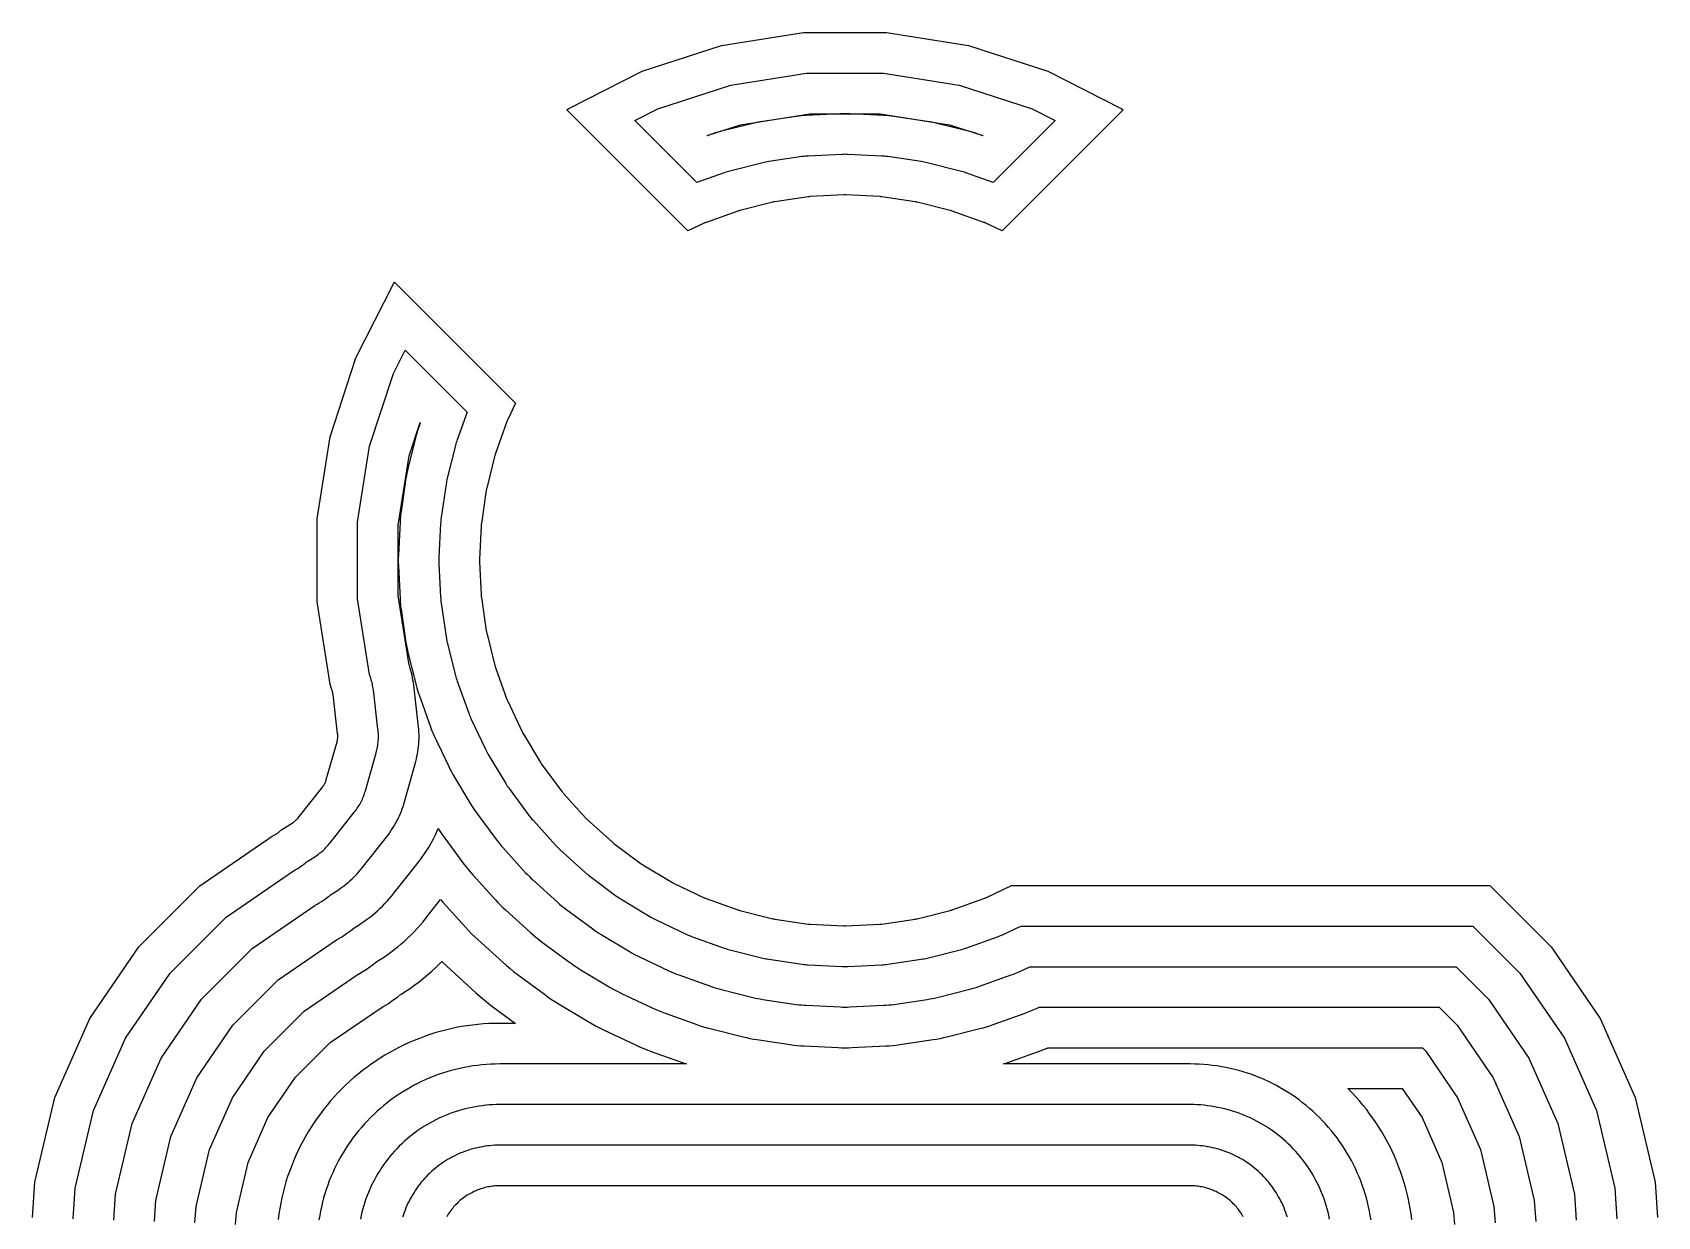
# Model space of a CAD drawing. Header units: metres. Extents: x 4.9 to 17.8, y 3.1 to 11.9.
# Drawn here: x 4.931 to 8.932, y 8.943 to 11.859 of the extents above; entities that cross this region are included whole.
import ezdxf

# ---------------------------------------------------------------- set-up
doc = ezdxf.new("R2010")
doc.units = ezdxf.units.M

msp = doc.modelspace()

# ---------------------------------------------------------------- linework, layer by layer
for points in [[(6.544, 11.3703), (6.2461, 11.6682), (6.2497, 11.6708), (6.432, 11.7637), (6.6266, 11.827), (6.8287, 11.859), (7.0334, 11.859), (7.2355, 11.827), (7.4301, 11.7637), (7.6124, 11.6708), (7.616, 11.6682), (7.3182, 11.3703), (7.2777, 11.3895), (7.2766, 11.39), (7.2755, 11.3905), (7.2743, 11.3909), (7.2732, 11.3913), (7.1946, 11.4194), (7.1935, 11.4198), (7.1923, 11.4202), (7.1911, 11.4205), (7.19, 11.4209), (7.109, 11.4411), (7.1078, 11.4414), (7.1066, 11.4417), (7.1054, 11.4419), (7.1042, 11.4421), (7.0217, 11.4543), (7.0205, 11.4545), (7.0193, 11.4546), (7.0181, 11.4547), (7.0168, 11.4548), (6.9335, 11.4589), (6.9323, 11.4589), (6.9311, 11.459), (6.9298, 11.4589), (6.9286, 11.4589), (6.8453, 11.4548), (6.8441, 11.4547), (6.8428, 11.4546), (6.8416, 11.4545), (6.8404, 11.4543), (6.7579, 11.4421), (6.7567, 11.4419), (6.7555, 11.4417), (6.7543, 11.4414), (6.7531, 11.4411), (6.6722, 11.4209), (6.671, 11.4205), (6.6698, 11.4202), (6.6686, 11.4198), (6.6675, 11.4194), (6.5889, 11.3913), (6.5878, 11.3909), (6.5866, 11.3905), (6.5855, 11.39), (6.5844, 11.3895), (6.544, 11.3703)], [(6.4136, 11.6421), (6.4704, 11.671), (6.6501, 11.7294), (6.8366, 11.759), (7.0255, 11.759), (7.2121, 11.7294), (7.3917, 11.671), (7.4485, 11.6421), (7.2959, 11.4894), (7.2283, 11.5136), (7.2249, 11.5148), (7.2213, 11.5159), (7.2178, 11.5169), (7.2143, 11.5179), (7.1333, 11.5381), (7.1298, 11.539), (7.1262, 11.5397), (7.1225, 11.5404), (7.1189, 11.541), (7.0364, 11.5532), (7.0327, 11.5537), (7.0291, 11.5541), (7.0254, 11.5545), (7.0217, 11.5547), (6.9384, 11.5588), (6.9347, 11.5589), (6.9311, 11.559), (6.9274, 11.5589), (6.9237, 11.5588), (6.8404, 11.5547), (6.8367, 11.5545), (6.833, 11.5541), (6.8294, 11.5537), (6.8257, 11.5532), (6.7432, 11.541), (6.7396, 11.5404), (6.736, 11.5397), (6.7324, 11.539), (6.7288, 11.5381), (6.6479, 11.5179), (6.6443, 11.5169), (6.6408, 11.5159), (6.6373, 11.5148), (6.6338, 11.5136), (6.5663, 11.4894), (6.4136, 11.6421)], [(6.5918, 11.6053), (6.6735, 11.6319), (6.8445, 11.659), (7.0176, 11.659), (7.1886, 11.6319), (7.2703, 11.6053), (7.2699, 11.6049), (7.262, 11.6077), (7.2562, 11.6097), (7.2504, 11.6116), (7.2445, 11.6133), (7.2386, 11.6149), (7.1576, 11.6351), (7.1517, 11.6366), (7.1457, 11.6378), (7.1396, 11.6389), (7.1336, 11.6399), (7.0511, 11.6522), (7.045, 11.653), (7.0389, 11.6537), (7.0328, 11.6542), (7.0266, 11.6546), (6.9433, 11.6587), (6.9372, 11.6589), (6.9311, 11.659), (6.9249, 11.6589), (6.9188, 11.6587), (6.8355, 11.6546), (6.8294, 11.6542), (6.8232, 11.6537), (6.8171, 11.653), (6.8111, 11.6522), (6.7286, 11.6399), (6.7225, 11.6389), (6.7165, 11.6378), (6.7105, 11.6366), (6.7045, 11.6351), (6.6236, 11.6149), (6.6176, 11.6133), (6.6118, 11.6116), (6.6059, 11.6097), (6.6001, 11.6077), (6.5922, 11.6049), (6.5918, 11.6053)], [(4.9306, 8.9413), (4.9366, 9.028), (4.9855, 9.2361), (5.0717, 9.4312), (5.1922, 9.6071), (5.3429, 9.7579), (5.5207, 9.8797), (5.5288, 9.8842), (5.5298, 9.8848), (5.5309, 9.8854), (5.5319, 9.8861), (5.5329, 9.8868), (5.5339, 9.8875), (5.5349, 9.8882), (5.5359, 9.889), (5.5368, 9.8897), (5.5378, 9.8905), (5.5387, 9.8914), (5.5395, 9.8922), (5.5404, 9.8931), (5.5412, 9.894), (5.5421, 9.8949), (5.5422, 9.8951), (5.5724, 9.914), (5.5734, 9.9147), (5.5744, 9.9154), (5.5754, 9.9161), (5.5764, 9.9168), (5.5773, 9.9176), (5.5783, 9.9184), (5.5792, 9.9192), (5.5801, 9.92), (5.581, 9.9209), (5.5818, 9.9217), (5.5827, 9.9226), (5.5835, 9.9235), (5.5843, 9.9245), (5.585, 9.9254), (5.6452, 10.0017), (5.6459, 10.0027), (5.6466, 10.0037), (5.6473, 10.0047), (5.648, 10.0057), (5.6487, 10.0067), (5.6493, 10.0078), (5.6499, 10.0089), (5.6505, 10.01), (5.651, 10.0111), (5.6515, 10.0122), (5.652, 10.0133), (5.6525, 10.0144), (5.6529, 10.0156), (5.6533, 10.0167), (5.6537, 10.0179), (5.654, 10.0191), (5.6804, 10.1126), (5.6807, 10.1138), (5.681, 10.115), (5.6813, 10.1162), (5.6815, 10.1174), (5.6817, 10.1186), (5.6819, 10.1198), (5.682, 10.121), (5.6821, 10.1222), (5.6822, 10.1235), (5.6823, 10.1247), (5.6823, 10.1259), (5.6823, 10.1272), (5.6822, 10.1284), (5.6822, 10.1296), (5.6821, 10.1308), (5.6819, 10.132), (5.6705, 10.2285), (5.6704, 10.2297), (5.6702, 10.231), (5.6699, 10.2322), (5.6697, 10.2334), (5.6694, 10.2346), (5.6691, 10.2358), (5.6688, 10.2369), (5.6684, 10.2381), (5.6631, 10.2545), (5.6311, 10.4566), (5.6311, 10.6613), (5.6631, 10.8634), (5.7263, 11.058), (5.8192, 11.2403), (5.8218, 11.2439), (6.1197, 10.9461), (6.1006, 10.9056), (6.1001, 10.9045), (6.0996, 10.9034), (6.0991, 10.9022), (6.0987, 10.9011), (6.0706, 10.8225), (6.0702, 10.8214), (6.0698, 10.8202), (6.0695, 10.819), (6.0692, 10.8179), (6.0489, 10.7369), (6.0486, 10.7357), (6.0484, 10.7345), (6.0481, 10.7333), (6.0479, 10.7321), (6.0357, 10.6496), (6.0355, 10.6484), (6.0354, 10.6472), (6.0353, 10.646), (6.0352, 10.6447), (6.0311, 10.5614), (6.0311, 10.5602), (6.0311, 10.559), (6.0311, 10.5577), (6.0311, 10.5565), (6.0352, 10.4732), (6.0353, 10.472), (6.0354, 10.4707), (6.0355, 10.4695), (6.0357, 10.4683), (6.0479, 10.3858), (6.0481, 10.3846), (6.0484, 10.3834), (6.0486, 10.3822), (6.0489, 10.381), (6.0692, 10.3001), (6.0695, 10.2989), (6.0698, 10.2977), (6.0702, 10.2965), (6.0706, 10.2954), (6.0987, 10.2168), (6.0991, 10.2157), (6.0996, 10.2145), (6.1001, 10.2134), (6.1006, 10.2123), (6.1362, 10.1369), (6.1368, 10.1358), (6.1373, 10.1347), (6.1379, 10.1336), (6.1385, 10.1326), (6.1814, 10.061), (6.1821, 10.06), (6.1827, 10.0589), (6.1834, 10.0579), (6.1842, 10.0569), (6.2338, 9.9899), (6.2346, 9.989), (6.2354, 9.988), (6.2361, 9.9871), (6.237, 9.9861), (6.293, 9.9243), (6.2938, 9.9234), (6.2947, 9.9226), (6.2955, 9.9217), (6.2964, 9.9209), (6.3583, 9.8649), (6.3592, 9.864), (6.3601, 9.8633), (6.3611, 9.8625), (6.362, 9.8617), (6.429, 9.8121), (6.43, 9.8113), (6.4311, 9.8106), (6.4321, 9.81), (6.4331, 9.8093), (6.5047, 9.7664), (6.5057, 9.7658), (6.5068, 9.7652), (6.5079, 9.7647), (6.509, 9.7641), (6.5844, 9.7285), (6.5855, 9.728), (6.5866, 9.7275), (6.5878, 9.727), (6.5889, 9.7266), (6.6675, 9.6985), (6.6686, 9.6981), (6.6698, 9.6977), (6.671, 9.6974), (6.6722, 9.6971), (6.7531, 9.6768), (6.7543, 9.6765), (6.7555, 9.6763), (6.7567, 9.676), (6.7579, 9.6758), (6.8404, 9.6636), (6.8416, 9.6634), (6.8428, 9.6633), (6.8441, 9.6632), (6.8453, 9.6631), (6.9286, 9.659), (6.9298, 9.659), (6.9311, 9.659), (6.9323, 9.659), (6.9335, 9.659), (7.0168, 9.6631), (7.0181, 9.6632), (7.0193, 9.6633), (7.0205, 9.6634), (7.0217, 9.6636), (7.1042, 9.6758), (7.1054, 9.676), (7.1066, 9.6763), (7.1078, 9.6765), (7.109, 9.6768), (7.19, 9.6971), (7.1911, 9.6974), (7.1923, 9.6977), (7.1935, 9.6981), (7.1946, 9.6985), (7.2732, 9.7266), (7.2743, 9.727), (7.2755, 9.7275), (7.2766, 9.728), (7.2777, 9.7285), (7.3414, 9.7586), (8.5182, 9.7586), (8.5192, 9.7579), (8.67, 9.6071), (8.7905, 9.4312), (8.8766, 9.2361), (8.9255, 9.028), (8.9316, 8.9413)], [(5.0306, 8.9379), (5.0358, 9.013), (5.0808, 9.2042), (5.1594, 9.3823), (5.2694, 9.5429), (5.4071, 9.6806), (5.5734, 9.7946), (5.5774, 9.7968), (5.5806, 9.7986), (5.5838, 9.8005), (5.5869, 9.8025), (5.5899, 9.8046), (5.5929, 9.8067), (5.5959, 9.8089), (5.5988, 9.8112), (5.6016, 9.8136), (5.6044, 9.816), (5.6046, 9.8162), (5.6256, 9.8294), (5.6287, 9.8314), (5.6317, 9.8334), (5.6347, 9.8356), (5.6376, 9.8378), (5.6405, 9.8401), (5.6433, 9.8424), (5.646, 9.8448), (5.6487, 9.8473), (5.6514, 9.8499), (5.6539, 9.8525), (5.6564, 9.8551), (5.6589, 9.8579), (5.6613, 9.8607), (5.6636, 9.8635), (5.7237, 9.9398), (5.7259, 9.9427), (5.7281, 9.9457), (5.7302, 9.9487), (5.7322, 9.9518), (5.7342, 9.9549), (5.7361, 9.9581), (5.7378, 9.9613), (5.7396, 9.9646), (5.7412, 9.9679), (5.7427, 9.9712), (5.7442, 9.9746), (5.7456, 9.978), (5.7469, 9.9814), (5.7481, 9.9849), (5.7492, 9.9884), (5.7503, 9.9919), (5.7766, 10.0855), (5.7776, 10.089), (5.7785, 10.0926), (5.7793, 10.0962), (5.7799, 10.0998), (5.7805, 10.1034), (5.7811, 10.1071), (5.7815, 10.1107), (5.7818, 10.1144), (5.7821, 10.1181), (5.7822, 10.1218), (5.7823, 10.1254), (5.7823, 10.1291), (5.7821, 10.1328), (5.7819, 10.1365), (5.7816, 10.1401), (5.7812, 10.1438), (5.7698, 10.2403), (5.7693, 10.2439), (5.7688, 10.2476), (5.7681, 10.2512), (5.7674, 10.2548), (5.7665, 10.2584), (5.7656, 10.2619), (5.7646, 10.2655), (5.7635, 10.269), (5.7606, 10.278), (5.7311, 10.4645), (5.7311, 10.6534), (5.7606, 10.84), (5.819, 11.0196), (5.8479, 11.0764), (6.0006, 10.9238), (5.9764, 10.8562), (5.9752, 10.8528), (5.9741, 10.8492), (5.9731, 10.8457), (5.9722, 10.8422), (5.9519, 10.7612), (5.951, 10.7577), (5.9503, 10.7541), (5.9496, 10.7504), (5.949, 10.7468), (5.9368, 10.6643), (5.9363, 10.6606), (5.9359, 10.657), (5.9356, 10.6533), (5.9353, 10.6496), (5.9312, 10.5663), (5.9311, 10.5626), (5.9311, 10.559), (5.9311, 10.5553), (5.9312, 10.5516), (5.9353, 10.4683), (5.9356, 10.4646), (5.9359, 10.4609), (5.9363, 10.4573), (5.9368, 10.4536), (5.949, 10.3711), (5.9496, 10.3675), (5.9503, 10.3639), (5.951, 10.3603), (5.9519, 10.3567), (5.9722, 10.2758), (5.9731, 10.2722), (5.9741, 10.2687), (5.9752, 10.2652), (5.9764, 10.2617), (6.0045, 10.1831), (6.0058, 10.1797), (6.0072, 10.1763), (6.0086, 10.1729), (6.0102, 10.1695), (6.0458, 10.0941), (6.0474, 10.0908), (6.0491, 10.0876), (6.0509, 10.0843), (6.0528, 10.0812), (6.0957, 10.0096), (6.0976, 10.0065), (6.0996, 10.0034), (6.1017, 10.0004), (6.1038, 9.9974), (6.1535, 9.9304), (6.1558, 9.9274), (6.1581, 9.9246), (6.1604, 9.9218), (6.1629, 9.919), (6.2189, 9.8572), (6.2214, 9.8545), (6.224, 9.8519), (6.2266, 9.8493), (6.2293, 9.8468), (6.2911, 9.7908), (6.2939, 9.7883), (6.2967, 9.786), (6.2995, 9.7837), (6.3025, 9.7814), (6.3695, 9.7317), (6.3725, 9.7296), (6.3755, 9.7275), (6.3786, 9.7255), (6.3817, 9.7236), (6.4533, 9.6807), (6.4564, 9.6788), (6.4597, 9.677), (6.4629, 9.6753), (6.4662, 9.6737), (6.5416, 9.6381), (6.545, 9.6365), (6.5484, 9.6351), (6.5518, 9.6337), (6.5552, 9.6324), (6.6338, 9.6043), (6.6373, 9.6031), (6.6408, 9.602), (6.6443, 9.601), (6.6479, 9.6001), (6.7288, 9.5798), (6.7324, 9.5789), (6.736, 9.5782), (6.7396, 9.5775), (6.7432, 9.5769), (6.8257, 9.5647), (6.8294, 9.5642), (6.833, 9.5638), (6.8367, 9.5635), (6.8404, 9.5632), (6.9237, 9.5591), (6.9274, 9.559), (6.9311, 9.559), (6.9347, 9.559), (6.9384, 9.5591), (7.0217, 9.5632), (7.0254, 9.5635), (7.0291, 9.5638), (7.0327, 9.5642), (7.0364, 9.5647), (7.1189, 9.5769), (7.1225, 9.5775), (7.1262, 9.5782), (7.1298, 9.5789), (7.1333, 9.5798), (7.2143, 9.6001), (7.2178, 9.601), (7.2213, 9.602), (7.2249, 9.6031), (7.2283, 9.6043), (7.3069, 9.6324), (7.3103, 9.6337), (7.3137, 9.6351), (7.3171, 9.6365), (7.3205, 9.6381), (7.3639, 9.6586), (8.4771, 9.6586), (8.5927, 9.5429), (8.7027, 9.3823), (8.7814, 9.2042), (8.8263, 9.013), (8.8316, 8.9379)], [(5.1306, 8.9344), (5.135, 8.998), (5.176, 9.1723), (5.2471, 9.3335), (5.3467, 9.4788), (5.4712, 9.6033), (5.6261, 9.7095), (5.6314, 9.7125), (5.6367, 9.7157), (5.6418, 9.719), (5.6469, 9.7224), (5.6519, 9.726), (5.6568, 9.7296), (5.6616, 9.7334), (5.664, 9.7354), (5.6789, 9.7447), (5.684, 9.7481), (5.689, 9.7515), (5.694, 9.7551), (5.6989, 9.7587), (5.7036, 9.7625), (5.7083, 9.7664), (5.7129, 9.7705), (5.7174, 9.7746), (5.7218, 9.7788), (5.7261, 9.7832), (5.7302, 9.7876), (5.7343, 9.7922), (5.7383, 9.7968), (5.7421, 9.8016), (5.8022, 9.8779), (5.806, 9.8828), (5.8096, 9.8877), (5.8131, 9.8928), (5.8165, 9.8979), (5.8197, 9.9031), (5.8228, 9.9084), (5.8258, 9.9137), (5.8287, 9.9192), (5.8314, 9.9247), (5.834, 9.9302), (5.8364, 9.9359), (5.8387, 9.9415), (5.8409, 9.9473), (5.8429, 9.9531), (5.8448, 9.9589), (5.8465, 9.9648), (5.8729, 10.0583), (5.8745, 10.0642), (5.8759, 10.0702), (5.8772, 10.0762), (5.8784, 10.0822), (5.8794, 10.0883), (5.8802, 10.0943), (5.881, 10.1004), (5.8815, 10.1066), (5.8819, 10.1127), (5.8822, 10.1188), (5.8823, 10.1249), (5.8822, 10.1311), (5.882, 10.1372), (5.8817, 10.1433), (5.8812, 10.1495), (5.8805, 10.1556), (5.8691, 10.252), (5.8683, 10.2581), (5.8674, 10.2642), (5.8663, 10.2702), (5.8651, 10.2762), (5.8637, 10.2822), (5.8621, 10.2881), (5.8605, 10.294), (5.8586, 10.2999), (5.8581, 10.3014), (5.8311, 10.4724), (5.8311, 10.6455), (5.8581, 10.8165), (5.8847, 10.8982), (5.8851, 10.8978), (5.8823, 10.8899), (5.8803, 10.8841), (5.8784, 10.8783), (5.8767, 10.8724), (5.8752, 10.8664), (5.8549, 10.7855), (5.8535, 10.7796), (5.8522, 10.7736), (5.8511, 10.7675), (5.8501, 10.7615), (5.8379, 10.679), (5.837, 10.6729), (5.8364, 10.6668), (5.8358, 10.6607), (5.8355, 10.6545), (5.8314, 10.5712), (5.8311, 10.5651), (5.8311, 10.559), (5.8311, 10.5528), (5.8314, 10.5467), (5.8355, 10.4634), (5.8358, 10.4573), (5.8364, 10.4511), (5.837, 10.445), (5.8379, 10.439), (5.8501, 10.3565), (5.8511, 10.3504), (5.8522, 10.3444), (5.8535, 10.3384), (5.8549, 10.3324), (5.8752, 10.2515), (5.8767, 10.2455), (5.8784, 10.2396), (5.8803, 10.2338), (5.8823, 10.228), (5.9104, 10.1495), (5.9125, 10.1437), (5.9148, 10.138), (5.9172, 10.1324), (5.9198, 10.1268), (5.9554, 10.0514), (5.9581, 10.0459), (5.961, 10.0404), (5.9639, 10.035), (5.967, 10.0297), (6.0099, 9.9582), (6.0131, 9.953), (6.0164, 9.9478), (6.0199, 9.9428), (6.0235, 9.9378), (6.0732, 9.8708), (6.0769, 9.8659), (6.0808, 9.8611), (6.0847, 9.8564), (6.0888, 9.8518), (6.1448, 9.79), (6.149, 9.7855), (6.1532, 9.7811), (6.1576, 9.7769), (6.1621, 9.7727), (6.2239, 9.7167), (6.2285, 9.7126), (6.2332, 9.7086), (6.238, 9.7048), (6.2429, 9.7011), (6.3099, 9.6514), (6.3149, 9.6478), (6.3199, 9.6443), (6.3251, 9.641), (6.3303, 9.6378), (6.4019, 9.5949), (6.4072, 9.5918), (6.4125, 9.5888), (6.418, 9.586), (6.4235, 9.5833), (6.4989, 9.5477), (6.5045, 9.5451), (6.5101, 9.5427), (6.5158, 9.5404), (6.5216, 9.5383), (6.6001, 9.5102), (6.6059, 9.5082), (6.6118, 9.5063), (6.6176, 9.5046), (6.6236, 9.5031), (6.7045, 9.4828), (6.7105, 9.4814), (6.7165, 9.4801), (6.7225, 9.479), (6.7286, 9.478), (6.8111, 9.4658), (6.8171, 9.4649), (6.8232, 9.4643), (6.8294, 9.4637), (6.8355, 9.4634), (6.9188, 9.4593), (6.9249, 9.459), (6.9311, 9.459), (6.9372, 9.459), (6.9433, 9.4593), (7.0266, 9.4634), (7.0328, 9.4637), (7.0389, 9.4643), (7.045, 9.4649), (7.0511, 9.4658), (7.1336, 9.478), (7.1396, 9.479), (7.1457, 9.4801), (7.1517, 9.4814), (7.1576, 9.4828), (7.2386, 9.5031), (7.2445, 9.5046), (7.2504, 9.5063), (7.2562, 9.5082), (7.262, 9.5102), (7.3406, 9.5383), (7.3463, 9.5404), (7.352, 9.5427), (7.3577, 9.5451), (7.3632, 9.5477), (7.3863, 9.5586), (8.4356, 9.5586), (8.5154, 9.4788), (8.615, 9.3335), (8.6862, 9.1723), (8.7271, 8.998), (8.7316, 8.9344)], [(5.2306, 8.9309), (5.2342, 8.983), (5.2712, 9.1404), (5.3349, 9.2846), (5.4239, 9.4146), (5.5354, 9.5261), (5.6794, 9.6247), (5.6822, 9.6263), (5.6895, 9.6308), (5.6968, 9.6354), (5.7039, 9.6402), (5.7109, 9.6452), (5.7178, 9.6504), (5.7223, 9.6539), (5.7321, 9.6601), (5.7393, 9.6647), (5.7463, 9.6695), (5.7533, 9.6745), (5.7601, 9.6797), (5.7668, 9.685), (5.7733, 9.6905), (5.7798, 9.6961), (5.7861, 9.7019), (5.7922, 9.7078), (5.7982, 9.7139), (5.804, 9.7202), (5.8097, 9.7265), (5.8152, 9.733), (5.8206, 9.7397), (5.8808, 9.816), (5.886, 9.8228), (5.8911, 9.8297), (5.896, 9.8368), (5.9007, 9.844), (5.9052, 9.8513), (5.9096, 9.8587), (5.9138, 9.8662), (5.9178, 9.8738), (5.9216, 9.8815), (5.9252, 9.8893), (5.9286, 9.8971), (5.9292, 9.8986), (5.9333, 9.8923), (5.9382, 9.8852), (5.9432, 9.8782), (5.9929, 9.8112), (5.9981, 9.8044), (6.0035, 9.7977), (6.009, 9.7911), (6.0147, 9.7847), (6.0707, 9.7229), (6.0765, 9.7166), (6.0825, 9.7104), (6.0887, 9.7044), (6.095, 9.6986), (6.1568, 9.6426), (6.1632, 9.6369), (6.1698, 9.6313), (6.1765, 9.626), (6.1833, 9.6208), (6.2503, 9.5711), (6.2573, 9.5661), (6.2644, 9.5612), (6.2716, 9.5565), (6.2789, 9.552), (6.3504, 9.5091), (6.3579, 9.5048), (6.3654, 9.5007), (6.373, 9.4967), (6.3807, 9.4929), (6.4561, 9.4573), (6.4639, 9.4537), (6.4718, 9.4503), (6.4798, 9.4471), (6.4879, 9.4441), (6.5664, 9.416), (6.5745, 9.4132), (6.5827, 9.4106), (6.591, 9.4082), (6.5993, 9.4061), (6.6802, 9.3858), (6.6886, 9.3838), (6.697, 9.382), (6.7054, 9.3804), (6.7139, 9.3791), (6.7964, 9.3668), (6.8049, 9.3657), (6.8134, 9.3647), (6.822, 9.364), (6.8306, 9.3635), (6.9139, 9.3594), (6.9225, 9.3591), (6.9311, 9.359), (6.9397, 9.3591), (6.9482, 9.3594), (7.0316, 9.3635), (7.0401, 9.364), (7.0487, 9.3647), (7.0572, 9.3657), (7.0657, 9.3668), (7.1482, 9.3791), (7.1567, 9.3804), (7.1652, 9.382), (7.1736, 9.3838), (7.1819, 9.3858), (7.2628, 9.4061), (7.2712, 9.4082), (7.2794, 9.4106), (7.2876, 9.4132), (7.2957, 9.416), (7.3743, 9.4441), (7.3823, 9.4471), (7.3903, 9.4503), (7.3982, 9.4537), (7.406, 9.4573), (7.4088, 9.4586), (8.3942, 9.4586), (8.4382, 9.4146), (8.5273, 9.2846), (8.5909, 9.1404), (8.6279, 8.983), (8.6316, 8.9309)], [(5.3306, 8.9275), (5.3334, 8.968), (5.3664, 9.1085), (5.4226, 9.2357), (5.5012, 9.3505), (5.5996, 9.4488), (5.7327, 9.54), (5.733, 9.5402), (5.7424, 9.5459), (5.7517, 9.5519), (5.7609, 9.5581), (5.7699, 9.5645), (5.7787, 9.5711), (5.78, 9.5721), (5.7853, 9.5754), (5.7946, 9.5814), (5.8036, 9.5876), (5.8126, 9.594), (5.8213, 9.6006), (5.8299, 9.6075), (5.8384, 9.6145), (5.8466, 9.6217), (5.8547, 9.6292), (5.8626, 9.6368), (5.8703, 9.6446), (5.8778, 9.6527), (5.8851, 9.6609), (5.8922, 9.6692), (5.8992, 9.6778), (5.9352, 9.7236), (5.9406, 9.7175), (5.9966, 9.6557), (6.0041, 9.6476), (6.0118, 9.6397), (6.0197, 9.632), (6.0278, 9.6245), (6.0896, 9.5685), (6.0979, 9.5612), (6.1064, 9.554), (6.115, 9.5471), (6.1238, 9.5405), (6.1908, 9.4908), (6.1997, 9.4843), (6.2088, 9.4781), (6.2181, 9.472), (6.2275, 9.4662), (6.299, 9.4234), (6.3086, 9.4178), (6.3182, 9.4125), (6.3281, 9.4074), (6.338, 9.4025), (6.4134, 9.3669), (6.4234, 9.3623), (6.4336, 9.3579), (6.4438, 9.3538), (6.4542, 9.35), (6.5327, 9.3219), (6.5412, 9.319), (6.0811, 9.319), (6.07, 9.3188), (6.059, 9.3184), (6.048, 9.3177), (6.037, 9.3168), (6.026, 9.3156), (6.015, 9.3141), (6.0041, 9.3123), (5.9933, 9.3103), (5.9825, 9.308), (5.9717, 9.3055), (5.961, 9.3027), (5.9504, 9.2996), (5.9399, 9.2962), (5.9295, 9.2927), (5.9191, 9.2888), (5.9089, 9.2847), (5.8987, 9.2804), (5.8887, 9.2758), (5.8787, 9.2709), (5.8689, 9.2658), (5.8593, 9.2605), (5.8497, 9.2549), (5.8403, 9.2491), (5.8311, 9.2431), (5.8219, 9.2369), (5.813, 9.2304), (5.8042, 9.2237), (5.7956, 9.2168), (5.7871, 9.2097), (5.7789, 9.2024), (5.7708, 9.1949), (5.7629, 9.1872), (5.7552, 9.1793), (5.7476, 9.1712), (5.7403, 9.1629), (5.7332, 9.1544), (5.7263, 9.1458), (5.7196, 9.137), (5.7132, 9.1281), (5.7069, 9.119), (5.7009, 9.1097), (5.6951, 9.1003), (5.6895, 9.0908), (5.6842, 9.0811), (5.6791, 9.0713), (5.6743, 9.0614), (5.6697, 9.0513), (5.6653, 9.0412), (5.6612, 9.0309), (5.6574, 9.0206), (5.6538, 9.0101), (5.6504, 8.9996), (5.6474, 8.989), (5.6445, 8.9783), (5.642, 8.9676), (5.6397, 8.9568), (5.6377, 8.9459), (5.6359, 8.935)], [(5.4306, 8.924), (5.4326, 8.953), (5.4616, 9.0766), (5.5103, 9.1869), (5.5785, 9.2863), (5.6637, 9.3716), (5.7869, 9.456), (5.7953, 9.461), (5.8067, 9.4683), (5.8179, 9.4759), (5.8289, 9.4837), (5.837, 9.4898), (5.8386, 9.4908), (5.8499, 9.4981), (5.861, 9.5056), (5.8719, 9.5135), (5.8826, 9.5216), (5.8931, 9.5299), (5.9034, 9.5385), (5.9135, 9.5474), (5.9234, 9.5565), (5.933, 9.5658), (5.9387, 9.5715), (5.9411, 9.569), (5.9508, 9.5596), (5.9607, 9.5504), (6.0225, 9.4944), (6.0326, 9.4854), (6.0429, 9.4767), (6.0535, 9.4683), (6.0642, 9.4601), (6.1197, 9.419), (6.0811, 9.419), (6.0676, 9.4188), (6.0541, 9.4183), (6.0406, 9.4175), (6.0272, 9.4163), (6.0137, 9.4148), (6.0004, 9.413), (5.987, 9.4109), (5.9738, 9.4084), (5.9606, 9.4056), (5.9474, 9.4025), (5.9344, 9.399), (5.9214, 9.3953), (5.9085, 9.3912), (5.8958, 9.3868), (5.8831, 9.3821), (5.8706, 9.3771), (5.8582, 9.3718), (5.8459, 9.3662), (5.8338, 9.3602), (5.8218, 9.354), (5.81, 9.3475), (5.7983, 9.3407), (5.7868, 9.3336), (5.7755, 9.3263), (5.7644, 9.3186), (5.7534, 9.3107), (5.7427, 9.3026), (5.7321, 9.2941), (5.7218, 9.2854), (5.7117, 9.2765), (5.7018, 9.2673), (5.6922, 9.2579), (5.6827, 9.2482), (5.6735, 9.2383), (5.6646, 9.2282), (5.6559, 9.2179), (5.6475, 9.2073), (5.6393, 9.1966), (5.6314, 9.1857), (5.6238, 9.1745), (5.6164, 9.1632), (5.6093, 9.1517), (5.6025, 9.1401), (5.596, 9.1282), (5.5898, 9.1162), (5.5839, 9.1041), (5.5782, 9.0918), (5.5729, 9.0794), (5.5679, 9.0669), (5.5632, 9.0543), (5.5588, 9.0415), (5.5547, 9.0286), (5.551, 9.0157), (5.5475, 9.0026), (5.5444, 8.9895), (5.5416, 8.9763), (5.5392, 8.963), (5.537, 8.9497), (5.5352, 8.9363)], [(7.321, 9.319), (7.3294, 9.3219), (7.4079, 9.35), (7.4183, 9.3538), (7.4286, 9.3579), (7.4301, 9.3586), (8.3528, 9.3586), (8.3609, 9.3505), (8.4395, 9.2357), (8.4957, 9.1085), (8.5288, 8.968), (8.5316, 8.9275)], [(8.2262, 8.935), (8.2244, 8.9459), (8.2224, 8.9568), (8.2201, 8.9676), (8.2176, 8.9783), (8.2148, 8.989), (8.2117, 8.9996), (8.2084, 9.0101), (8.2048, 9.0206), (8.2009, 9.0309), (8.1968, 9.0412), (8.1925, 9.0513), (8.1879, 9.0614), (8.183, 9.0713), (8.1779, 9.0811), (8.1726, 9.0908), (8.167, 9.1003), (8.1612, 9.1097), (8.1552, 9.119), (8.149, 9.1281), (8.1425, 9.137), (8.1358, 9.1458), (8.1289, 9.1544), (8.1218, 9.1629), (8.1145, 9.1712), (8.107, 9.1793), (8.0993, 9.1872), (8.0914, 9.1949), (8.0833, 9.2024), (8.075, 9.2097), (8.0665, 9.2168), (8.0579, 9.2237), (8.0491, 9.2304), (8.0402, 9.2369), (8.0311, 9.2431), (8.0218, 9.2491), (8.0124, 9.2549), (8.0029, 9.2605), (7.9932, 9.2658), (7.9834, 9.2709), (7.9735, 9.2758), (7.9634, 9.2804), (7.9533, 9.2847), (7.943, 9.2888), (7.9327, 9.2927), (7.9222, 9.2962), (7.9117, 9.2996), (7.9011, 9.3027), (7.8904, 9.3055), (7.8797, 9.308), (7.8689, 9.3103), (7.858, 9.3123), (7.8471, 9.3141), (7.8361, 9.3156), (7.8252, 9.3168), (7.8142, 9.3177), (7.8031, 9.3184), (7.7921, 9.3188), (7.7811, 9.319), (7.321, 9.319)], [(8.1692, 9.2586), (8.3027, 9.2586), (8.3518, 9.1869), (8.4005, 9.0766), (8.4296, 8.953), (8.4316, 8.924)], [(8.3269, 8.9363), (8.3251, 8.9497), (8.323, 8.963), (8.3205, 8.9763), (8.3177, 8.9895), (8.3146, 9.0026), (8.3111, 9.0157), (8.3074, 9.0286), (8.3033, 9.0415), (8.2989, 9.0543), (8.2942, 9.0669), (8.2892, 9.0794), (8.2839, 9.0918), (8.2783, 9.1041), (8.2723, 9.1162), (8.2661, 9.1282), (8.2596, 9.1401), (8.2528, 9.1517), (8.2457, 9.1632), (8.2384, 9.1745), (8.2307, 9.1857), (8.2228, 9.1966), (8.2147, 9.2073), (8.2062, 9.2179), (8.1975, 9.2282), (8.1886, 9.2383), (8.1794, 9.2482), (8.17, 9.2579), (8.1692, 9.2586)], [(8.1243, 8.9372), (8.1226, 8.9456), (8.1206, 8.954), (8.1184, 8.9623), (8.116, 8.9706), (8.1134, 8.9787), (8.1106, 8.9869), (8.1076, 8.9949), (8.1044, 9.0029), (8.101, 9.0108), (8.0975, 9.0186), (8.0937, 9.0263), (8.0897, 9.034), (8.0856, 9.0415), (8.0813, 9.0489), (8.0768, 9.0562), (8.0721, 9.0634), (8.0672, 9.0705), (8.0622, 9.0775), (8.057, 9.0843), (8.0516, 9.091), (8.0461, 9.0976), (8.0404, 9.104), (8.0345, 9.1103), (8.0286, 9.1164), (8.0224, 9.1224), (8.0161, 9.1283), (8.0097, 9.134), (8.0031, 9.1395), (7.9964, 9.1449), (7.9896, 9.1501), (7.9826, 9.1551), (7.9755, 9.16), (7.9683, 9.1647), (7.961, 9.1692), (7.9536, 9.1735), (7.9461, 9.1776), (7.9384, 9.1816), (7.9307, 9.1854), (7.9229, 9.1889), (7.915, 9.1923), (7.907, 9.1955), (7.899, 9.1985), (7.8909, 9.2013), (7.8827, 9.2039), (7.8744, 9.2063), (7.8661, 9.2085), (7.8577, 9.2105), (7.8493, 9.2122), (7.8409, 9.2138), (7.8324, 9.2152), (7.8239, 9.2163), (7.8154, 9.2173), (7.8068, 9.218), (7.7982, 9.2185), (7.7897, 9.2189), (7.7811, 9.219), (6.0811, 9.219), (6.0725, 9.2189), (6.0639, 9.2185), (6.0553, 9.218), (6.0468, 9.2173), (6.0382, 9.2163), (6.0297, 9.2152), (6.0212, 9.2138), (6.0128, 9.2122), (6.0044, 9.2105), (5.996, 9.2085), (5.9877, 9.2063), (5.9795, 9.2039), (5.9713, 9.2013), (5.9632, 9.1985), (5.9551, 9.1955), (5.9471, 9.1923), (5.9392, 9.1889), (5.9314, 9.1854), (5.9237, 9.1816), (5.9161, 9.1776), (5.9085, 9.1735), (5.9011, 9.1692), (5.8938, 9.1647), (5.8866, 9.16), (5.8795, 9.1551), (5.8726, 9.1501), (5.8657, 9.1449), (5.859, 9.1395), (5.8525, 9.134), (5.846, 9.1283), (5.8397, 9.1224), (5.8336, 9.1164), (5.8276, 9.1103), (5.8217, 9.104), (5.816, 9.0976), (5.8105, 9.091), (5.8051, 9.0843), (5.7999, 9.0775), (5.7949, 9.0705), (5.79, 9.0634), (5.7854, 9.0562), (5.7809, 9.0489), (5.7765, 9.0415), (5.7724, 9.034), (5.7684, 9.0263), (5.7647, 9.0186), (5.7611, 9.0108), (5.7577, 9.0029), (5.7545, 8.9949), (5.7515, 8.9869), (5.7487, 8.9787), (5.7461, 8.9706), (5.7437, 8.9623), (5.7416, 8.954), (5.7396, 8.9456), (5.7378, 8.9372)], [(8.0203, 8.9415), (8.0184, 8.9474), (8.0164, 8.9532), (8.0143, 8.9589), (8.012, 8.9646), (8.0096, 8.9703), (8.0071, 8.9759), (8.0044, 8.9814), (8.0015, 8.9868), (7.9986, 8.9922), (7.9955, 8.9975), (7.9923, 9.0027), (7.9889, 9.0079), (7.9855, 9.0129), (7.9819, 9.0179), (7.9781, 9.0228), (7.9743, 9.0276), (7.9704, 9.0323), (7.9663, 9.0369), (7.9621, 9.0413), (7.9578, 9.0457), (7.9534, 9.05), (7.949, 9.0542), (7.9444, 9.0583), (7.9397, 9.0622), (7.9349, 9.066), (7.93, 9.0698), (7.925, 9.0734), (7.92, 9.0768), (7.9148, 9.0802), (7.9096, 9.0834), (7.9043, 9.0865), (7.8989, 9.0894), (7.8935, 9.0923), (7.888, 9.095), (7.8824, 9.0975), (7.8767, 9.0999), (7.871, 9.1022), (7.8653, 9.1043), (7.8595, 9.1063), (7.8536, 9.1082), (7.8477, 9.1099), (7.8418, 9.1115), (7.8358, 9.1129), (7.8298, 9.1142), (7.8238, 9.1153), (7.8177, 9.1163), (7.8117, 9.1171), (7.8056, 9.1178), (7.7995, 9.1183), (7.7933, 9.1187), (7.7872, 9.1189), (7.7811, 9.119), (6.0811, 9.119), (6.0749, 9.1189), (6.0688, 9.1187), (6.0627, 9.1183), (6.0566, 9.1178), (6.0505, 9.1171), (6.0444, 9.1163), (6.0383, 9.1153), (6.0323, 9.1142), (6.0263, 9.1129), (6.0203, 9.1115), (6.0144, 9.1099), (6.0085, 9.1082), (6.0026, 9.1063), (5.9968, 9.1043), (5.9911, 9.1022), (5.9854, 9.0999), (5.9798, 9.0975), (5.9742, 9.095), (5.9687, 9.0923), (5.9632, 9.0894), (5.9578, 9.0865), (5.9525, 9.0834), (5.9473, 9.0802), (5.9422, 9.0768), (5.9371, 9.0734), (5.9321, 9.0698), (5.9273, 9.066), (5.9225, 9.0622), (5.9178, 9.0583), (5.9132, 9.0542), (5.9087, 9.05), (5.9043, 9.0457), (5.9, 9.0413), (5.8958, 9.0369), (5.8918, 9.0323), (5.8878, 9.0276), (5.884, 9.0228), (5.8803, 9.0179), (5.8767, 9.0129), (5.8732, 9.0079), (5.8699, 9.0027), (5.8666, 8.9975), (5.8635, 8.9922), (5.8606, 8.9868), (5.8578, 8.9814), (5.8551, 8.9759), (5.8525, 8.9703), (5.8501, 8.9646), (5.8478, 8.9589), (5.8457, 8.9532), (5.8437, 8.9474), (5.8418, 8.9415)], [(7.9116, 8.9429), (7.9097, 8.9461), (7.9078, 8.9492), (7.9058, 8.9523), (7.9037, 8.9553), (7.9015, 8.9583), (7.8993, 8.9612), (7.897, 8.9641), (7.8946, 8.9669), (7.8922, 8.9697), (7.8897, 8.9724), (7.8871, 8.975), (7.8845, 8.9776), (7.8818, 8.9801), (7.879, 8.9825), (7.8762, 8.9849), (7.8733, 8.9872), (7.8704, 8.9894), (7.8674, 8.9916), (7.8644, 8.9937), (7.8613, 8.9957), (7.8582, 8.9976), (7.855, 8.9995), (7.8518, 9.0012), (7.8485, 9.0029), (7.8452, 9.0046), (7.8418, 9.0061), (7.8385, 9.0075), (7.835, 9.0089), (7.8316, 9.0102), (7.8281, 9.0114), (7.8246, 9.0125), (7.8211, 9.0135), (7.8175, 9.0145), (7.8139, 9.0153), (7.8103, 9.0161), (7.8067, 9.0168), (7.8031, 9.0173), (7.7994, 9.0178), (7.7958, 9.0182), (7.7921, 9.0186), (7.7884, 9.0188), (7.7847, 9.0189), (7.7811, 9.019), (6.0811, 9.019), (6.0774, 9.0189), (6.0737, 9.0188), (6.07, 9.0186), (6.0664, 9.0182), (6.0627, 9.0178), (6.0591, 9.0173), (6.0554, 9.0168), (6.0518, 9.0161), (6.0482, 9.0153), (6.0446, 9.0145), (6.0411, 9.0135), (6.0375, 9.0125), (6.034, 9.0114), (6.0305, 9.0102), (6.0271, 9.0089), (6.0237, 9.0075), (6.0203, 9.0061), (6.0169, 9.0046), (6.0136, 9.0029), (6.0104, 9.0012), (6.0071, 8.9995), (6.0039, 8.9976), (6.0008, 8.9957), (5.9977, 8.9937), (5.9947, 8.9916), (5.9917, 8.9894), (5.9888, 8.9872), (5.9859, 8.9849), (5.9831, 8.9825), (5.9803, 8.9801), (5.9776, 8.9776), (5.975, 8.975), (5.9724, 8.9724), (5.9699, 8.9697), (5.9675, 8.9669), (5.9651, 8.9641), (5.9628, 8.9612), (5.9606, 8.9583), (5.9584, 8.9553), (5.9563, 8.9523), (5.9543, 8.9492), (5.9524, 8.9461), (5.9506, 8.9429)]]:
    msp.add_lwpolyline(points)

doc.saveas('drawing.dxf')
